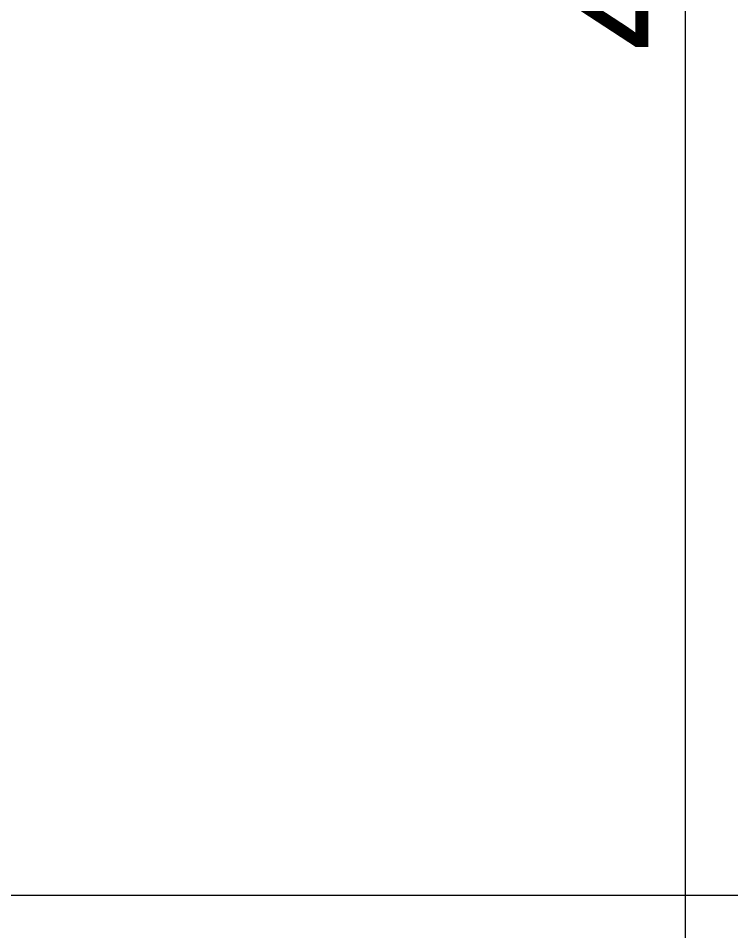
# Model space of a CAD drawing. Header units: centimetres. Extents: x 470464 to 524273, y 49611 to 59074.
# Drawn here: x 504185.9 to 504266.9, y 50185.3 to 50289.1 of the extents above; entities that cross this region are included whole.
import ezdxf

# ---------------------------------------------------------------- set-up
doc = ezdxf.new("R2010")
doc.units = ezdxf.units.CM
doc.header["$MEASUREMENT"] = 0
doc.layers.add('A-ANNO-REVC-01', color=1, linetype='Continuous', lineweight=15, true_color=0xff0000, plot=False)
doc.layers.add('vinç', color=7, linetype='Continuous')
doc.styles.add('BARIŞ BABUR-3', font='arial.ttf')
doc.dimstyles.new('AAA_A4 BVS STANDART', dxfattribs={"dimscale": 12, "dimtxt": 1.8, "dimasz": 1.6, "dimexe": 0.18, "dimexo": 0.0625, "dimgap": 0.09, "dimtad": 1, "dimtoh": 1, "dimdec": 0, "dimzin": 9, "dimdsep": 46, "dimtxsty": 'BARIŞ BABUR-3', "dimcen": 0.09, "dimclrd": 1, "dimclre": 1, "dimclrt": 2, "dimadec": 0, "dimazin": 0, "dimtfac": 1, "dimtdec": 0, "dimtofl": 0, "dimtmove": 0, "dimatfit": 3, "dimfxl": 1, "dimtolj": 1, "dimtzin": 0, "dimlwd": 9, "dimlwe": 9, "dimarcsym": 0})

# ---------------------------------------------------------------- blocks, each defined once
blk = doc.blocks.new('*D141')
at = {"layer": 'A-ANNO-REVC-01', "color": 1, "lineweight": 9, "transparency": 16777216}
for p, q in [((416851.46, 68476.75), (416851.46, 68408)), ((417929.46, 68476.75), (417929.46, 68408)), ((416864.26, 68409.44), (417916.66, 68409.44))]:
    blk.add_line(p, q, dxfattribs=at)
at = {"layer": 'A-ANNO-REVC-01', "color": 1, "transparency": 16777216}
for points in [[(416864.26, 68411.58), (416864.26, 68407.31), (416851.46, 68409.44)], [(417916.66, 68411.58), (417916.66, 68407.31), (417929.46, 68409.44)]]:
    blk.add_solid(points, dxfattribs=at)
at = {"layer": 'Defpoints', "color": 0, "transparency": 16777216}
for p in [(416851.46, 68477.25), (417929.46, 68477.25), (417929.46, 68409.44)]:
    blk.add_point(p, dxfattribs=at)
at = {"layer": 'A-ANNO-REVC-01', "color": 2, "transparency": 16777216, "insert": (417388.83, 68419.03), "char_height": 14.4, "attachment_point": 5, "style": 'BARIŞ BABUR-3'}
blk.add_mtext('\\A1;KANCA GEZME MESAFESİ : 1078', dxfattribs=at)
blk = doc.blocks.new('*D144')
at = {"layer": 'A-ANNO-REVC-01', "color": 1, "lineweight": 9, "transparency": 16777216}
for p, q in [((416801.96, 68727.16), (416944.75, 68727.16)), ((416943.31, 68329.96), (416943.31, 68714.36)), ((416793.36, 68317.16), (416944.75, 68317.16))]:
    blk.add_line(p, q, dxfattribs=at)
at = {"layer": 'A-ANNO-REVC-01', "color": 1, "transparency": 16777216}
for points in [[(416941.18, 68714.36), (416945.44, 68714.36), (416943.31, 68727.16)], [(416941.18, 68329.96), (416945.44, 68329.96), (416943.31, 68317.16)]]:
    blk.add_solid(points, dxfattribs=at)
at = {"layer": 'Defpoints', "color": 0, "transparency": 16777216}
for p in [(416801.46, 68727.16), (416943.31, 68727.16), (416792.86, 68317.16)]:
    blk.add_point(p, dxfattribs=at)
at = {"layer": 'A-ANNO-REVC-01', "color": 2, "transparency": 16777216, "insert": (416935.24, 68522.16), "char_height": 14.4, "attachment_point": 5, "rotation": 90, "style": 'BARIŞ BABUR-3'}
blk.add_mtext('\\A1;410', dxfattribs=at)
blk = doc.blocks.new('DHSETSRDJFDS')
at = {"layer": 'A-ANNO-REVC-01', "color": 6}
dim = blk.add_linear_dim(base=(416943.31, 68727.16), p1=(416792.86, 68317.16), p2=(416801.46, 68727.16), angle=90, dimstyle='AAA_A4 BVS STANDART', override={"dimscale": 8}, dxfattribs=at)
dim.commit()
dim.dimension.update_dxf_attribs({"geometry": '*D144', "text_midpoint": (416935.24, 68522.16)})
dim = blk.add_linear_dim(base=(417929.46, 68409.44), p1=(416851.46, 68477.25), p2=(417929.46, 68477.25), text='KANCA GEZME MESAFESİ : <>', dimstyle='AAA_A4 BVS STANDART', override={"dimscale": 8, "dimtxsty": 'BARIŞ BABUR-3'}, dxfattribs=at)
dim.commit()
dim.dimension.update_dxf_attribs({"geometry": '*D141', "text_midpoint": (417388.83, 68409.44), "dimtype": 128})

msp = doc.modelspace()

# ---------------------------------------------------------------- block references
at = {"layer": 'vinç', "color": 0}
msp.add_blockref('DHSETSRDJFDS', (87318.43, -18220.05), dxfattribs=at)

doc.saveas('drawing.dxf')
